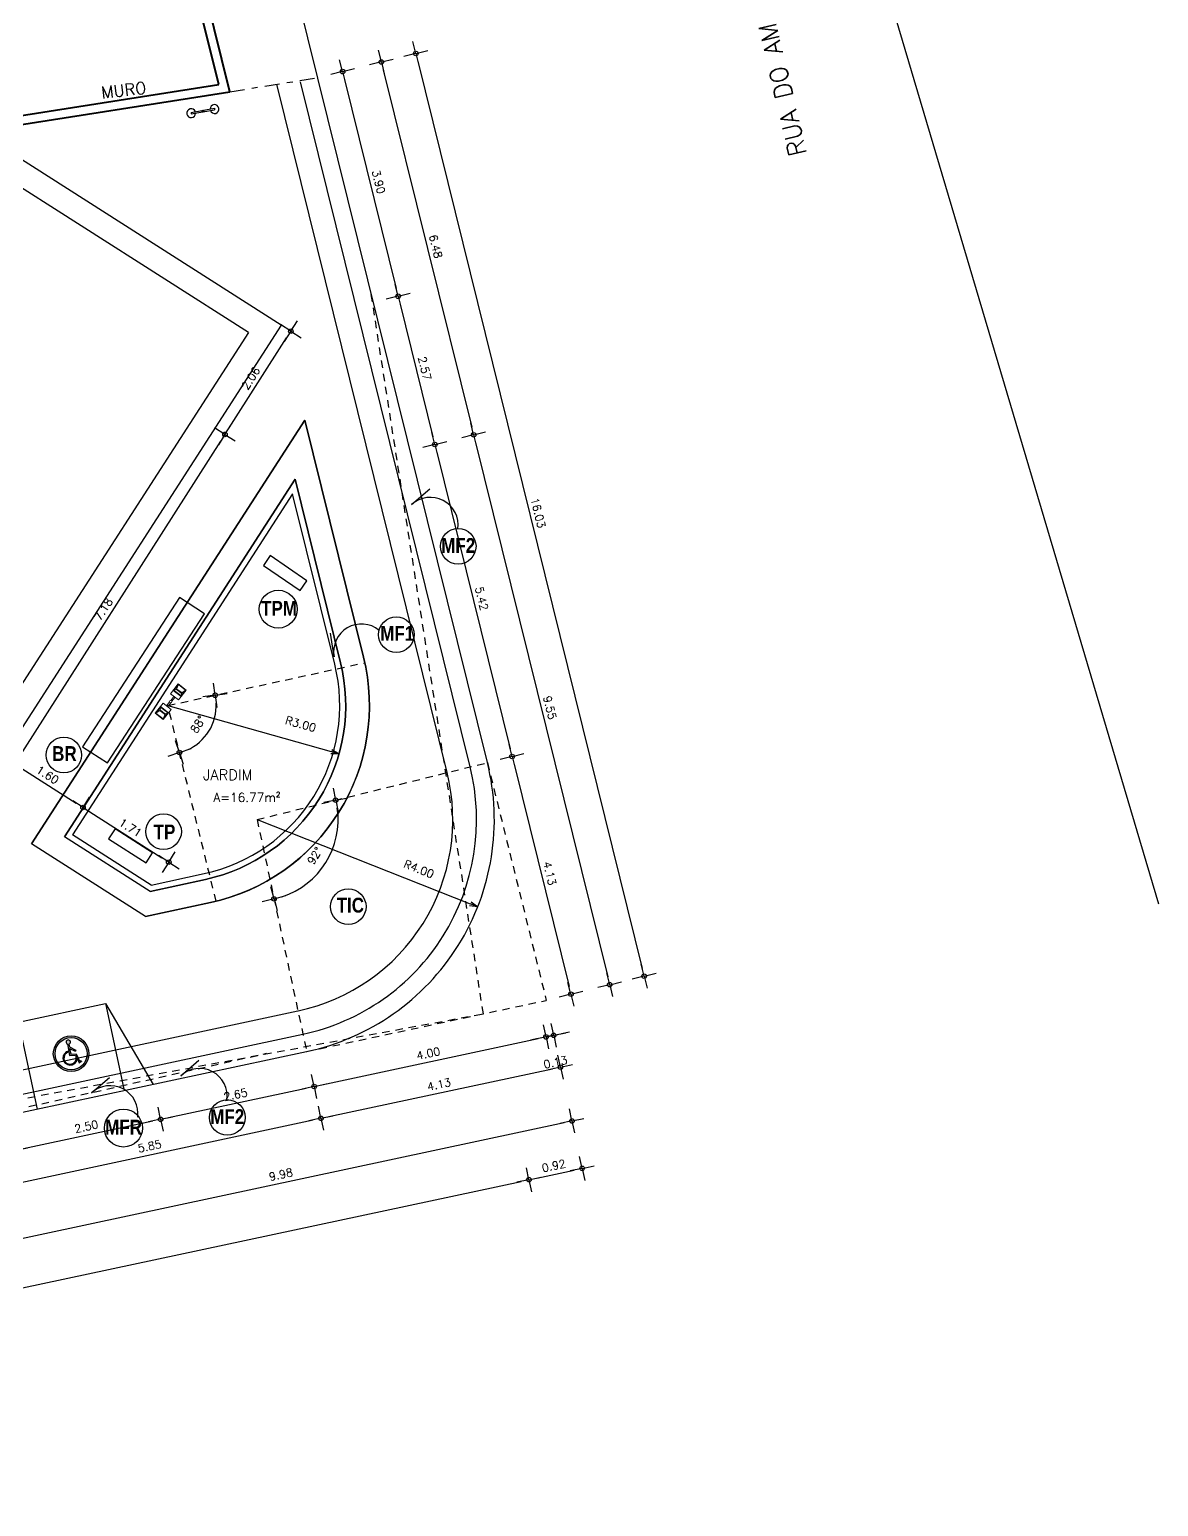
# Model space of a CAD drawing. Extents: x -599692 to 469028, y -9431878 to 9424999.
# Drawn here: x 2108.38 to 2127.42, y -490.25 to -465.35 of the extents above; entities that cross this region are included whole.
import ezdxf

# ---------------------------------------------------------------- set-up
doc = ezdxf.new("R2010")
doc.units = 0
doc.header["$LTSCALE"] = 0.5
doc.header["$MEASUREMENT"] = 0
doc.header["$PDMODE"] = 34
doc.linetypes.add('DASHDOT', pattern=[1, 0.5, -0.25, 0, -0.25])
doc.linetypes.add('HIDDEN', pattern=[0.375, 0.25, -0.125])
doc.layers.get('0').update_dxf_attribs({"linetype": 'CONTINUOUS'})
doc.layers.get('DEFPOINTS').update_dxf_attribs({"linetype": 'CONTINUOUS'})
for name, color, linetype in [('1', 1, 'CONTINUOUS'), ('COTAS', 2, 'CONTINUOUS'), ('DEMOLIR', 253, 'HIDDEN'), ('HACH', 8, 'CONTINUOUS'), ('LAY', 7, 'CONTINUOUS'), ('P1', 1, 'CONTINUOUS'), ('P15', 7, 'DASHDOT'), ('P2', 2, 'CONTINUOUS'), ('P3', 3, 'CONTINUOUS'), ('P6', 4, 'CONTINUOUS'), ('PVISTA', 1, 'CONTINUOUS'), ('RAIOS', 250, 'HIDDEN'), ('TEXT', 3, 'CONTINUOUS'), ('TEXTO', 3, 'CONTINUOUS')]:
    doc.layers.add(name, color=color, linetype=linetype)
doc.layers.add('ALVENARIA', color=4, linetype='CONTINUOUS', lineweight=40)
doc.layers.add('Det', color=3, linetype='CONTINUOUS', lineweight=9)
doc.styles.add('ARIAL', font='ARIALNB.TTF')
doc.styles.add('ROMANS', font='romans')
doc.dimstyles.new('BOLA50$0', dxfattribs={"dimscale": 0.5, "dimtxt": 0.25, "dimasz": 0.18, "dimexe": 0.18, "dimexo": 0.0625, "dimgap": 0.1, "dimtad": 1, "dimzin": 0, "dimdsep": 46, "dimtxsty": 'ROMANS', "dimblk1": 'BOLA', "dimblk2": 'BOLA', "dimsah": 1, "dimcen": 0.09, "dimse1": 1, "dimse2": 1, "dimclrt": 256, "dimadec": 0, "dimazin": 0, "dimtfac": 1, "dimtofl": 0, "dimtmove": 2, "dimatfit": 3, "dimldrblk": 'BOLA', "dimfxl": 1, "dimtolj": 1, "dimtzin": 0, "dimarcsym": 0})
doc.dimstyles.new('BOLA50$2', dxfattribs={"dimscale": 0.5, "dimtxt": 0.2, "dimasz": 0.18, "dimexe": 0.18, "dimexo": 0.0625, "dimgap": 0.2, "dimtad": 1, "dimzin": 4, "dimdsep": 46, "dimtxsty": 'ROMANS', "dimblk1": 'BOLA', "dimblk2": 'BOLA', "dimsah": 1, "dimcen": 0.09, "dimse1": 1, "dimse2": 1, "dimclrd": 256, "dimclrt": 3, "dimadec": 0, "dimazin": 0, "dimtfac": 1, "dimtofl": 0, "dimtmove": 2, "dimatfit": 3, "dimldrblk": 'BOLA', "dimfxl": 1, "dimtolj": 1, "dimtzin": 0, "dimarcsym": 0})
doc.dimstyles.new('BOLA50$4', dxfattribs={"dimscale": 0.5, "dimtxt": 0.17, "dimasz": 0.18, "dimexe": 0.18, "dimexo": 0.0625, "dimgap": 0.2, "dimtad": 1, "dimzin": 4, "dimdsep": 46, "dimtxsty": 'ROMANS', "dimblk1": 'OPEN30', "dimblk2": 'OPEN30', "dimsah": 1, "dimcen": 0.09, "dimse1": 1, "dimse2": 1, "dimclrd": 256, "dimclrt": 3, "dimadec": 0, "dimazin": 0, "dimtfac": 1, "dimtdec": 4, "dimtofl": 0, "dimtmove": 2, "dimatfit": 3, "dimldrblk": 'OPEN30', "dimfxl": 1, "dimtolj": 1, "dimtzin": 0, "dimarcsym": 0})

# ---------------------------------------------------------------- blocks, each defined once
blk = doc.blocks.new('BOLA')
for q in [(-1.53, 0), (0, 1.53), (0, -1.53), (1.53, 0)]:
    blk.add_line((0, 0), q)
blk.add_circle((0, 0), 0.284)
blk = doc.blocks.new('*D211')
at = {"layer": 'COTAS', "color": 253, "lineweight": -2, "transparency": 16777216}
blk.add_arc((2096.317, -471.367), 2.359, 240.4732, 324.2077, dxfattribs=at)
at = {"layer": 'DEFPOINTS', "color": 0, "transparency": 16777216}
for p in [(2096.317, -471.367, 23.401), (2096.317, -471.367, 23.401), (2096.206, -473.724), (2093.397, -475.896, 23.401), (2110.334, -480.301, 23.401)]:
    blk.add_point(p, dxfattribs=at)
at = {"layer": 'COTAS', "color": 253, "lineweight": -2, "transparency": 16777216, "xscale": 0.135, "yscale": 0.135, "zscale": 0.135}
for p, rotation in [((2098.307, -472.635), 55.84712973515869), ((2095.039, -473.35), 148.8337923055301)]:
    blk.add_blockref('BOLA', p, dxfattribs=dict(at, rotation=rotation))
at = {"layer": 'COTAS', "color": 3, "transparency": 16777216, "insert": (2096.775, -473.459), "char_height": 0.135, "attachment_point": 5, "rotation": 12.3405, "style": 'ROMANS'}
blk.add_mtext('\\A1;90°', dxfattribs=at)
blk = doc.blocks.new('A$C44756B37')
at = {"layer": 'PVISTA'}
for p, q in [((0.126, 0.484), (0.143, 0.324)), ((0.155, 0.483), (0.162, 0.42)), ((0.162, 0.42), (0.302, 0.338)), ((0.166, 0.385), (0.181, 0.248)), ((0.166, 0.385), (0.287, 0.314)), ((0.302, 0.338), (0.287, 0.314)), ((0.146, 0.304), (0.155, 0.219)), ((0.155, 0.219), (0.287, 0.219)), ((0.181, 0.248), (0.306, 0.248)), ((0.287, 0.219), (0.304, 0.177)), ((0.306, 0.248), (0.375, 0.079)), ((0.322, 0.133), (0.359, 0.042)), ((0.359, 0.042), (0.42, 0.067)), ((0.375, 0.079), (0.409, 0.093)), ((0.409, 0.093), (0.42, 0.067))]:
    blk.add_line(p, q, dxfattribs=at)
blk.add_lwpolyline([(0.146, 0.304, 2.388986), (0.304, 0.177, -0.830114)], format="xyb", dxfattribs=at)
for centre, radius, start, end in [((0.143, 0.53), 0.0491, 284.7935, 250.3107), ((0.162, 0.163), 0.163, 96.6867, 349.3931)]:
    blk.add_arc(centre, radius, start, end, dxfattribs=at)
blk = doc.blocks.new('A$C6E743D22')
at = {"layer": '1', "ltscale": 3}
h = blk.add_hatch(color=256, dxfattribs=at)
h.paths.add_polyline_path([(0, 0.408, 1), (0.816, 0.408, 1)])
h.paths.add_polyline_path([(0.776, 0.408, -1), (0.04, 0.408, -1)], flags=16)
h.paths.add_polyline_path([(0.624, 0.24), (0.635, 0.213), (0.574, 0.188), (0.537, 0.279, -0.360974), (0.377, 0.147, -0.943286), (0.359, 0.471), (0.341, 0.631, -6.596073), (0.37, 0.63), (0.377, 0.567), (0.517, 0.485), (0.502, 0.46), (0.381, 0.531), (0.396, 0.395), (0.522, 0.395), (0.59, 0.226)], flags=0)
h.paths.add_polyline_path([(0.519, 0.324, -2.386956), (0.361, 0.451), (0.37, 0.366), (0.502, 0.366)], flags=0)
h = blk.add_hatch(color=256, dxfattribs=at)
h.paths.add_polyline_path([(0.37, 0.63), (0.377, 0.567), (0.517, 0.485), (0.502, 0.46), (0.381, 0.531), (0.396, 0.395), (0.522, 0.395), (0.59, 0.226), (0.624, 0.24), (0.635, 0.213), (0.574, 0.188), (0.537, 0.279, -0.360974), (0.377, 0.147, -0.943286), (0.359, 0.471), (0.341, 0.631, -6.596073)])
h.paths.add_polyline_path([(0.519, 0.324), (0.502, 0.366), (0.37, 0.366), (0.361, 0.451, 2.386956)])
at = {"layer": 'TEXT'}
for radius in [0.408, 0.368]:
    blk.add_circle((0.408, 0.408), radius, dxfattribs=at)
at = {"layer": 'HACH', "ltscale": 3}
blk.add_blockref('A$C44756B37', (0.215, 0.147), dxfattribs=at)
blk = doc.blocks.new('A$C206D7CE9')
at = {"layer": 'HACH', "ltscale": 3, "xscale": 5.510876380422942, "yscale": 5.510876380422942, "zscale": 5.510876380422942}
blk.add_blockref('A$C6E743D22', (0, 0), dxfattribs=at)
blk = doc.blocks.new('A$C53B24436')
at = {"layer": 'PVISTA', "xscale": 0.2675669915776192, "yscale": 0.2675669915776192, "zscale": 0.2675669915776192, "rotation": 16.99718398011538}
blk.add_blockref('A$C206D7CE9', (-0.065, 0.028), dxfattribs=at)
blk = doc.blocks.new('FG')
at = {"layer": 'Det', "color": 7}
for p, q in [((-0.9, 0.573), (-1.743, 0.462)), ((-1.743, 0.462), (-1.654, -0.215)), ((-1.743, 0.462), (-1.654, -0.215)), ((-1.209, 0.502), (-1.709, 0.437)), ((-1.371, 0.381), (-1.709, 0.437)), ((-1.709, 0.437), (-1.628, -0.181)), ((-1.344, 0.006), (-1.39, 0.357)), ((-1.371, 0.381), (-1.209, 0.502)), ((-1.347, 0.363), (-1.3, 0.012)), ((-1.209, 0.502), (-1.128, -0.115)), ((-1.184, 0.536), (-1.094, -0.141)), ((-0.9, 0.573), (-0.811, -0.104)), ((-0.521, 0.329), (-0.862, 0.284)), ((-0.508, 0.23), (-0.849, 0.185)), ((-0.389, 0.346), (-0.048, 0.389)), ((-0.377, 0.247), (-0.036, 0.289)), ((-0.084, 0.678), (0.759, 0.783)), ((-0.084, 0.678), (0, 0)), ((0, 0), (0.844, 0.105)), ((0.2, 0.713), (0.284, 0.035)), ((0.233, 0.687), (0.733, 0.749)), ((0.42, 0.611), (0.233, 0.687)), ((0.233, 0.687), (0.31, 0.069)), ((0.473, 0.188), (0.31, 0.069)), ((0.31, 0.069), (0.81, 0.131)), ((0.401, 0.586), (0.445, 0.235)), ((0.42, 0.611), (0.733, 0.749)), ((0.488, 0.241), (0.445, 0.592)), ((0.473, 0.188), (0.81, 0.131)), ((0.733, 0.749), (0.81, 0.131)), ((0.759, 0.783), (0.844, 0.105)), ((0.759, 0.783), (0.844, 0.105)), ((-0.811, -0.104), (-1.654, -0.215)), ((-1.316, -0.04), (-1.628, -0.181)), ((-1.128, -0.115), (-1.628, -0.181)), ((-1.316, -0.04), (-1.128, -0.115))]:
    blk.add_line(p, q, dxfattribs=at)
for points in [[(-1.291, -0.037), (-1.34, -0.044), (-1.347, 0.006), (-1.297, 0.012)], [(0.448, 0.185), (0.497, 0.191), (0.491, 0.241), (0.442, 0.235)]]:
    blk.add_lwpolyline(points, close=True, dxfattribs=at)
blk.add_circle((-0.449, 0.288), 0.0829, dxfattribs=at)
for centre, start, end in [((-1.368, 0.36), 7.50667, 187.50667), ((0.423, 0.589), 7.0793, 187.0793)]:
    blk.add_arc(centre, 0.022, start, end, dxfattribs=at)
blk = doc.blocks.new('POSTE_pl')
at = {"layer": 'LAY'}
for p, q in [((768.303, -562.559), (769.103, -562.559)), ((768.303, -562.559), (768.303, -562.609)), ((768.303, -562.609), (769.103, -562.609)), ((768.703, -562.559), (768.703, -562.609)), ((769.103, -562.559), (769.103, -562.609))]:
    blk.add_line(p, q, dxfattribs=at)
blk.add_circle((768.703, -562.584), 0.03, dxfattribs=at)
for centre, start, end in [((768.303, -562.584), 9.5941, 350.4059), ((769.103, -562.584), 189.5941, 170.4059)]:
    blk.add_arc(centre, 0.15, start, end, dxfattribs=at)
blk = doc.blocks.new('*D432')
at = {"layer": 'COTAS', "color": 253, "linetype": 'ByBlock', "lineweight": -2, "transparency": 16777216}
blk.add_line((2108.281, -484.217), (2110.462, -483.751), dxfattribs=at)
at = {"layer": 'DEFPOINTS', "color": 0, "transparency": 16777216}
for p in [(2110.468, -483.134, 23.401), (2108.023, -483.656, 23.401), (2110.594, -483.723)]:
    blk.add_point(p, dxfattribs=at)
at = {"layer": 'COTAS', "color": 253, "lineweight": -2, "transparency": 16777216, "xscale": 0.135, "yscale": 0.135, "zscale": 0.135}
for p, rotation in [((2110.594, -483.723), 12.06048373791944), ((2108.149, -484.245), 192.0604837379194)]:
    blk.add_blockref('BOLA', p, dxfattribs=dict(at, rotation=rotation))
at = {"layer": 'COTAS', "transparency": 16777216, "insert": (2109.342, -483.845), "char_height": 0.135, "attachment_point": 5, "rotation": 12.0605, "style": 'ROMANS'}
blk.add_mtext('\\A1;2.50', dxfattribs=at)
blk = doc.blocks.new('*D433')
at = {"layer": 'COTAS', "color": 253, "linetype": 'ByBlock', "lineweight": -2, "transparency": 16777216}
blk.add_line((2110.726, -483.695), (2113.05, -483.198), dxfattribs=at)
at = {"layer": 'DEFPOINTS', "color": 0, "transparency": 16777216}
for p in [(2113.056, -482.58, 23.401), (2110.468, -483.134, 23.401), (2113.182, -483.17)]:
    blk.add_point(p, dxfattribs=at)
at = {"layer": 'COTAS', "color": 253, "lineweight": -2, "transparency": 16777216, "xscale": 0.135, "yscale": 0.135, "zscale": 0.135}
for p, rotation in [((2113.182, -483.17), 12.06048373791944), ((2110.594, -483.723), 192.0604837379194)]:
    blk.add_blockref('BOLA', p, dxfattribs=dict(at, rotation=rotation))
at = {"layer": 'COTAS', "transparency": 16777216, "insert": (2111.858, -483.307), "char_height": 0.135, "attachment_point": 5, "rotation": 12.0605, "style": 'ROMANS'}
blk.add_mtext('\\A1;2.65', dxfattribs=at)
blk = doc.blocks.new('*D434')
at = {"layer": 'COTAS', "color": 253, "linetype": 'ByBlock', "lineweight": -2, "transparency": 16777216}
blk.add_line((2113.314, -483.142), (2116.96, -482.363), dxfattribs=at)
at = {"layer": 'DEFPOINTS', "color": 0, "transparency": 16777216}
for p in [(2116.104, -477.708, 23.401), (2117.092, -482.334), (2113.056, -482.58, 23.401)]:
    blk.add_point(p, dxfattribs=at)
at = {"layer": 'COTAS', "color": 253, "lineweight": -2, "transparency": 16777216, "xscale": 0.135, "yscale": 0.135, "zscale": 0.135}
for p, rotation in [((2117.092, -482.334), 12.06048373791944), ((2113.182, -483.17), 192.0604837379194)]:
    blk.add_blockref('BOLA', p, dxfattribs=dict(at, rotation=rotation))
at = {"layer": 'COTAS', "transparency": 16777216, "insert": (2115.107, -482.613), "char_height": 0.135, "attachment_point": 5, "rotation": 12.0605, "style": 'ROMANS'}
blk.add_mtext('\\A1;4.00', dxfattribs=at)
blk = doc.blocks.new('*D435')
at = {"layer": 'COTAS', "color": 253, "linetype": 'ByBlock', "lineweight": -2, "transparency": 16777216}
for p, q in [((2116.96, -482.363), (2116.828, -482.391)), ((2117.354, -482.279), (2117.486, -482.25))]:
    blk.add_line(p, q, dxfattribs=at)
at = {"layer": 'DEFPOINTS', "color": 0, "transparency": 16777216}
for p in [(2116.104, -477.708, 23.401), (2117.096, -481.717, 23.401), (2117.222, -482.307)]:
    blk.add_point(p, dxfattribs=at)
at = {"layer": 'COTAS', "color": 253, "lineweight": -2, "transparency": 16777216, "xscale": 0.135, "yscale": 0.135, "zscale": 0.135}
for p, rotation in [((2117.092, -482.334), 12.06048373791943), ((2117.222, -482.307), 192.0604837379194)]:
    blk.add_blockref('BOLA', p, dxfattribs=dict(at, rotation=rotation))
at = {"layer": 'COTAS', "transparency": 16777216, "insert": (2117.251, -482.761), "char_height": 0.135, "attachment_point": 5, "rotation": 12.0605, "style": 'ROMANS'}
blk.add_mtext('\\A1;0.13', dxfattribs=at)
blk = doc.blocks.new('*D436')
at = {"layer": 'COTAS', "color": 253, "linetype": 'ByBlock', "lineweight": -2, "transparency": 16777216}
blk.add_line((2107.711, -484.899), (2113.165, -483.734), dxfattribs=at)
at = {"layer": 'DEFPOINTS', "color": 0, "transparency": 16777216}
for p in [(2113.056, -482.58, 23.401), (2107.338, -483.802, 23.401), (2113.297, -483.706)]:
    blk.add_point(p, dxfattribs=at)
at = {"layer": 'COTAS', "color": 253, "lineweight": -2, "transparency": 16777216, "xscale": 0.135, "yscale": 0.135, "zscale": 0.135}
for p, rotation in [((2113.297, -483.706), 12.06048373791172), ((2107.579, -484.927), 192.0604837379117)]:
    blk.add_blockref('BOLA', p, dxfattribs=dict(at, rotation=rotation))
at = {"layer": 'COTAS', "transparency": 16777216, "insert": (2110.408, -484.177), "char_height": 0.135, "attachment_point": 5, "rotation": 12.0605, "style": 'ROMANS'}
blk.add_mtext('\\A1;5.85', dxfattribs=at)
blk = doc.blocks.new('*D437')
at = {"layer": 'COTAS', "color": 253, "linetype": 'ByBlock', "lineweight": -2, "transparency": 16777216}
blk.add_line((2113.429, -483.677), (2117.204, -482.871), dxfattribs=at)
at = {"layer": 'DEFPOINTS', "color": 0, "transparency": 16777216}
for p in [(2117.096, -481.717, 23.401), (2113.056, -482.58, 23.401), (2117.336, -482.843)]:
    blk.add_point(p, dxfattribs=at)
at = {"layer": 'COTAS', "color": 253, "lineweight": -2, "transparency": 16777216, "xscale": 0.135, "yscale": 0.135, "zscale": 0.135}
for p, rotation in [((2117.336, -482.843), 12.0604837379117), ((2113.297, -483.706), 192.0604837379117)]:
    blk.add_blockref('BOLA', p, dxfattribs=dict(at, rotation=rotation))
at = {"layer": 'COTAS', "transparency": 16777216, "insert": (2115.287, -483.135), "char_height": 0.135, "attachment_point": 5, "rotation": 12.0605, "style": 'ROMANS'}
blk.add_mtext('\\A1;4.13', dxfattribs=at)
blk = doc.blocks.new('*D438')
at = {"layer": 'COTAS', "color": 253, "linetype": 'ByBlock', "lineweight": -2, "transparency": 16777216}
blk.add_line((2107.905, -485.807), (2117.398, -483.779), dxfattribs=at)
at = {"layer": 'DEFPOINTS', "color": 0, "transparency": 16777216}
for p in [(2117.096, -481.717, 23.401), (2107.338, -483.802, 23.401), (2117.53, -483.751)]:
    blk.add_point(p, dxfattribs=at)
at = {"layer": 'COTAS', "color": 253, "lineweight": -2, "transparency": 16777216, "xscale": 0.135, "yscale": 0.135, "zscale": 0.135}
for p, rotation in [((2117.53, -483.751), 12.06048373791014), ((2107.773, -485.835), 192.0604837379101)]:
    blk.add_blockref('BOLA', p, dxfattribs=dict(at, rotation=rotation))
at = {"layer": 'COTAS', "transparency": 16777216, "insert": (2112.622, -484.654), "char_height": 0.135, "attachment_point": 5, "rotation": 12.0605, "style": 'ROMANS'}
blk.add_mtext('\\A1;9.98', dxfattribs=at)
blk = doc.blocks.new('*D439')
at = {"layer": 'COTAS', "color": 253, "linetype": 'ByBlock', "lineweight": -2, "transparency": 16777216}
blk.add_line((2085.504, -491.43), (2116.672, -484.771), dxfattribs=at)
at = {"layer": 'DEFPOINTS', "color": 0, "transparency": 16777216}
for p in [(2115.579, -479.008, 22.939), (2116.804, -484.742), (2084.146, -485.724, 22.939)]:
    blk.add_point(p, dxfattribs=at)
at = {"layer": 'COTAS', "color": 253, "lineweight": -2, "transparency": 16777216, "xscale": 0.135, "yscale": 0.135, "zscale": 0.135}
for p, rotation in [((2116.804, -484.742), 12.06048373791124), ((2085.372, -491.458), 192.0604837379113)]:
    blk.add_blockref('BOLA', p, dxfattribs=dict(at, rotation=rotation))
at = {"layer": 'COTAS', "transparency": 16777216, "insert": (2101.058, -487.961), "char_height": 0.135, "attachment_point": 5, "rotation": 12.0605, "style": 'ROMANS'}
blk.add_mtext('\\A1;32.14', dxfattribs=at)
blk = doc.blocks.new('*D440')
at = {"layer": 'COTAS', "color": 253, "linetype": 'ByBlock', "lineweight": -2, "transparency": 16777216}
blk.add_line((2116.936, -484.714), (2117.569, -484.579), dxfattribs=at)
at = {"layer": 'DEFPOINTS', "color": 0, "transparency": 16777216}
for p in [(2115.579, -479.008, 22.939), (2117.096, -481.717, 23.401), (2117.701, -484.551)]:
    blk.add_point(p, dxfattribs=at)
at = {"layer": 'COTAS', "color": 253, "lineweight": -2, "transparency": 16777216, "xscale": 0.135, "yscale": 0.135, "zscale": 0.135}
for p, rotation in [((2117.701, -484.551), 12.06048373791124), ((2116.804, -484.742), 192.0604837379113)]:
    blk.add_blockref('BOLA', p, dxfattribs=dict(at, rotation=rotation))
at = {"layer": 'COTAS', "transparency": 16777216, "insert": (2117.223, -484.507), "char_height": 0.135, "attachment_point": 5, "rotation": 12.0605, "style": 'ROMANS'}
blk.add_mtext('\\A1;0.92', dxfattribs=at)
blk = doc.blocks.new('_OPEN30')
at = {"color": 0, "linetype": 'ByBlock'}
for p, q in [((-1, 0.27), (0, 0)), ((0, 0), (-1, -0.27)), ((0, 0), (-1, 0))]:
    blk.add_line(p, q, dxfattribs=at)
blk = doc.blocks.new('*D441')
at = {"layer": 'COTAS', "color": 253, "linetype": 'ByBlock', "lineweight": -2, "transparency": 16777216}
blk.add_line((2110.715, -476.745), (2113.472, -477.522), dxfattribs=at)
at = {"layer": 'DEFPOINTS', "color": 0, "transparency": 16777216}
for p in [(2110.715, -476.745, 23.401), (2113.602, -477.559, 23.401)]:
    blk.add_point(p, dxfattribs=at)
at = {"layer": 'COTAS', "color": 253, "lineweight": -2, "transparency": 16777216, "xscale": 0.135, "yscale": 0.135, "zscale": 0.135, "rotation": 344.2632065991577}
blk.add_blockref('_OPEN30', (2113.602, -477.559), dxfattribs=at)
at = {"layer": 'COTAS', "color": 3, "transparency": 16777216, "insert": (2112.956, -477.057), "char_height": 0.135, "attachment_point": 5, "rotation": 344.2632, "style": 'ROMANS'}
blk.add_mtext('\\A1;R3.00', dxfattribs=at)
blk = doc.blocks.new('*D442')
at = {"layer": 'COTAS', "color": 253, "linetype": 'ByBlock', "lineweight": -2, "transparency": 16777216}
blk.add_arc((2110.715, -476.745), 0.817, 293.3726, 2.765, dxfattribs=at)
at = {"layer": 'DEFPOINTS', "color": 0, "transparency": 16777216}
for p in [(2114.037, -476.024, -2.095), (2110.715, -476.745, 0.207), (2110.715, -476.745, 23.401), (2111.275, -477.339), (2111.531, -480.045, 23.401)]:
    blk.add_point(p, dxfattribs=at)
at = {"layer": 'COTAS', "color": 253, "lineweight": -2, "transparency": 16777216, "xscale": 0.135, "yscale": 0.135, "zscale": 0.135}
for p, rotation in [((2111.513, -476.572), 97.50261717280245), ((2110.911, -477.538), 198.6349397582225)]:
    blk.add_blockref('BOLA', p, dxfattribs=dict(at, rotation=rotation))
at = {"layer": 'COTAS', "color": 3, "transparency": 16777216, "insert": (2111.224, -477.062), "char_height": 0.135, "attachment_point": 5, "rotation": 58.0688, "style": 'ROMANS'}
blk.add_mtext('\\A1;88°', dxfattribs=at)
blk = doc.blocks.new('*D443')
at = {"layer": 'COTAS', "color": 253, "linetype": 'ByBlock', "lineweight": -2, "transparency": 16777216}
blk.add_line((2112.221, -478.669), (2115.816, -480.088), dxfattribs=at)
at = {"layer": 'DEFPOINTS', "color": 0, "transparency": 16777216}
for p in [(2112.221, -478.669, 23.401), (2115.941, -480.138, 23.401)]:
    blk.add_point(p, dxfattribs=at)
at = {"layer": 'COTAS', "color": 253, "lineweight": -2, "transparency": 16777216, "xscale": 0.135, "yscale": 0.135, "zscale": 0.135, "rotation": 338.451202778657}
blk.add_blockref('_OPEN30', (2115.941, -480.138), dxfattribs=at)
at = {"layer": 'COTAS', "color": 3, "transparency": 16777216, "insert": (2114.949, -479.502), "char_height": 0.135, "attachment_point": 5, "rotation": 338.4512, "style": 'ROMANS'}
blk.add_mtext('\\A1;R4.00', dxfattribs=at)
blk = doc.blocks.new('*D444')
at = {"layer": 'COTAS', "color": 253, "linetype": 'ByBlock', "lineweight": -2, "transparency": 16777216}
blk.add_arc((2112.221, -478.669), 1.366, 287.7267, 8.2311, dxfattribs=at)
at = {"layer": 'DEFPOINTS', "color": 0, "transparency": 16777216}
for p in [(2116.104, -477.708, 23.401), (2112.221, -478.669, 23.401), (2112.221, -478.669, 23.401), (2113.146, -479.673), (2113.056, -482.58, 23.401)]:
    blk.add_point(p, dxfattribs=at)
at = {"layer": 'COTAS', "color": 253, "lineweight": -2, "transparency": 16777216, "xscale": 0.135, "yscale": 0.135, "zscale": 0.135}
for p, rotation in [((2113.546, -478.341), 101.0641985212229), ((2112.506, -480.004), 194.8935944069285)]:
    blk.add_blockref('BOLA', p, dxfattribs=dict(at, rotation=rotation))
at = {"layer": 'COTAS', "color": 3, "transparency": 16777216, "insert": (2113.194, -479.278), "char_height": 0.135, "attachment_point": 5, "rotation": 57.9789, "style": 'ROMANS'}
blk.add_mtext('\\A1;92°', dxfattribs=at)
blk = doc.blocks.new('*D446')
at = {"layer": 'COTAS', "color": 253, "linetype": 'ByBlock', "lineweight": -2, "transparency": 16777216}
blk.add_line((2108.049, -477.676), (2109.172, -478.392), dxfattribs=at)
at = {"layer": 'DEFPOINTS', "color": 0, "transparency": 16777216}
for p in [(2107.406, -478.435, 22.774), (2109.286, -478.465), (2108.972, -478.959, 22.774)]:
    blk.add_point(p, dxfattribs=at)
at = {"layer": 'COTAS', "color": 253, "lineweight": -2, "transparency": 16777216, "xscale": 0.135, "yscale": 0.135, "zscale": 0.135}
for p, rotation in [((2107.935, -477.604), 147.4865219688), ((2109.286, -478.465), 327.4865219687999)]:
    blk.add_blockref('BOLA', p, dxfattribs=dict(at, rotation=rotation))
at = {"layer": 'COTAS', "transparency": 16777216, "insert": (2108.687, -477.914), "char_height": 0.135, "attachment_point": 5, "rotation": 327.4865, "style": 'ROMANS'}
blk.add_mtext('\\A1;1.60', dxfattribs=at)
blk = doc.blocks.new('*D447')
at = {"layer": 'COTAS', "color": 253, "linetype": 'ByBlock', "lineweight": -2, "transparency": 16777216}
blk.add_line((2109.4, -478.537), (2110.617, -479.313), dxfattribs=at)
at = {"layer": 'DEFPOINTS', "color": 0, "transparency": 16777216}
for p in [(2108.972, -478.959, 22.774), (2110.731, -479.386), (2110.416, -479.879, 0.855)]:
    blk.add_point(p, dxfattribs=at)
at = {"layer": 'COTAS', "color": 253, "lineweight": -2, "transparency": 16777216, "xscale": 0.135, "yscale": 0.135, "zscale": 0.135}
for p, rotation in [((2109.286, -478.465), 147.4865219688), ((2110.731, -479.386), 327.4865219687999)]:
    blk.add_blockref('BOLA', p, dxfattribs=dict(at, rotation=rotation))
at = {"layer": 'COTAS', "transparency": 16777216, "insert": (2110.085, -478.805), "char_height": 0.135, "attachment_point": 5, "rotation": 327.4865, "style": 'ROMANS'}
blk.add_mtext('\\A1;1.71', dxfattribs=at)
blk = doc.blocks.new('*D451')
at = {"layer": 'COTAS', "color": 253, "linetype": 'ByBlock', "lineweight": -2, "transparency": 16777216}
blk.add_line((2107.894, -478.112), (2111.607, -472.287), dxfattribs=at)
at = {"layer": 'DEFPOINTS', "color": 0, "transparency": 16777216}
for p in [(2111.679, -472.173), (2112.86, -472.926, 23.401), (2107.285, -477.884, 22.774)]:
    blk.add_point(p, dxfattribs=at)
at = {"layer": 'COTAS', "color": 253, "lineweight": -2, "transparency": 16777216, "xscale": 0.135, "yscale": 0.135, "zscale": 0.135}
for p, rotation in [((2111.679, -472.173), 57.48652196879365), ((2107.822, -478.226), 237.4865219687937)]:
    blk.add_blockref('BOLA', p, dxfattribs=dict(at, rotation=rotation))
at = {"layer": 'COTAS', "transparency": 16777216, "insert": (2109.63, -475.123), "char_height": 0.135, "attachment_point": 5, "rotation": 57.4865, "style": 'ROMANS'}
blk.add_mtext('\\A1;7.18', dxfattribs=at)
blk = doc.blocks.new('*D452')
at = {"layer": 'COTAS', "color": 253, "linetype": 'ByBlock', "lineweight": -2, "transparency": 16777216}
blk.add_line((2111.752, -472.06), (2112.716, -470.546), dxfattribs=at)
at = {"layer": 'DEFPOINTS', "color": 0, "transparency": 16777216}
for p in [(2112.629, -470.331, 22.774), (2112.789, -470.433), (2112.86, -472.926, 23.401)]:
    blk.add_point(p, dxfattribs=at)
at = {"layer": 'COTAS', "color": 253, "lineweight": -2, "transparency": 16777216, "xscale": 0.135, "yscale": 0.135, "zscale": 0.135}
for p, rotation in [((2112.789, -470.433), 57.48652196879365), ((2111.679, -472.173), 237.4865219687937)]:
    blk.add_blockref('BOLA', p, dxfattribs=dict(at, rotation=rotation))
at = {"layer": 'COTAS', "transparency": 16777216, "insert": (2112.114, -471.226), "char_height": 0.135, "attachment_point": 5, "rotation": 57.4865, "style": 'ROMANS'}
blk.add_mtext('\\A1;2.06', dxfattribs=at)
blk = doc.blocks.new('*D455')
at = {"layer": 'COTAS', "color": 253, "linetype": 'ByBlock', "lineweight": -2, "transparency": 16777216}
blk.add_line((2113.695, -466.185), (2114.567, -469.712), dxfattribs=at)
at = {"layer": 'DEFPOINTS', "color": 0, "transparency": 16777216}
for p in [(2113.246, -466.157, 23.401), (2114.183, -469.946, 23.401), (2114.6, -469.843)]:
    blk.add_point(p, dxfattribs=at)
at = {"layer": 'COTAS', "color": 253, "lineweight": -2, "transparency": 16777216, "xscale": 0.135, "yscale": 0.135, "zscale": 0.135}
for p, rotation in [((2113.662, -466.054), 103.8973091902539), ((2114.6, -469.843), 283.8973091902539)]:
    blk.add_blockref('BOLA', p, dxfattribs=dict(at, rotation=rotation))
at = {"layer": 'COTAS', "transparency": 16777216, "insert": (2114.269, -467.915), "char_height": 0.135, "attachment_point": 5, "rotation": 283.8973, "style": 'ROMANS'}
blk.add_mtext('\\A1;3.90', dxfattribs=at)
blk = doc.blocks.new('*D456')
at = {"layer": 'COTAS', "color": 253, "linetype": 'ByBlock', "lineweight": -2, "transparency": 16777216}
blk.add_line((2114.632, -469.974), (2115.186, -472.212), dxfattribs=at)
at = {"layer": 'DEFPOINTS', "color": 0, "transparency": 16777216}
for p in [(2114.183, -469.946, 23.401), (2114.802, -472.446, 23.401), (2115.218, -472.343)]:
    blk.add_point(p, dxfattribs=at)
at = {"layer": 'COTAS', "color": 253, "lineweight": -2, "transparency": 16777216, "xscale": 0.135, "yscale": 0.135, "zscale": 0.135}
for p, rotation in [((2114.6, -469.843), 103.8973091902539), ((2115.218, -472.343), 283.8973091902539)]:
    blk.add_blockref('BOLA', p, dxfattribs=dict(at, rotation=rotation))
at = {"layer": 'COTAS', "transparency": 16777216, "insert": (2115.047, -471.059), "char_height": 0.135, "attachment_point": 5, "rotation": 283.8973, "style": 'ROMANS'}
blk.add_mtext('\\A1;2.57', dxfattribs=at)
blk = doc.blocks.new('*D457')
at = {"layer": 'COTAS', "color": 253, "linetype": 'ByBlock', "lineweight": -2, "transparency": 16777216}
blk.add_line((2115.251, -472.474), (2116.488, -477.474), dxfattribs=at)
at = {"layer": 'DEFPOINTS', "color": 0, "transparency": 16777216}
for p in [(2114.802, -472.446, 23.401), (2116.104, -477.708, 23.401), (2116.52, -477.605)]:
    blk.add_point(p, dxfattribs=at)
at = {"layer": 'COTAS', "color": 253, "lineweight": -2, "transparency": 16777216, "xscale": 0.135, "yscale": 0.135, "zscale": 0.135}
for p, rotation in [((2115.218, -472.343), 103.8973091902539), ((2116.52, -477.605), 283.8973091902539)]:
    blk.add_blockref('BOLA', p, dxfattribs=dict(at, rotation=rotation))
at = {"layer": 'COTAS', "transparency": 16777216, "insert": (2116.008, -474.94), "char_height": 0.135, "attachment_point": 5, "rotation": 283.8973, "style": 'ROMANS'}
blk.add_mtext('\\A1;5.42', dxfattribs=at)
blk = doc.blocks.new('*D458')
at = {"layer": 'COTAS', "color": 253, "linetype": 'ByBlock', "lineweight": -2, "transparency": 16777216}
blk.add_line((2116.553, -477.736), (2117.48, -481.483), dxfattribs=at)
at = {"layer": 'DEFPOINTS', "color": 0, "transparency": 16777216}
for p in [(2116.104, -477.708, 23.401), (2117.512, -481.614), (2117.096, -481.717, 23.401)]:
    blk.add_point(p, dxfattribs=at)
at = {"layer": 'COTAS', "color": 253, "lineweight": -2, "transparency": 16777216, "xscale": 0.135, "yscale": 0.135, "zscale": 0.135}
for p, rotation in [((2116.52, -477.605), 103.8973091902539), ((2117.512, -481.614), 283.8973091902539)]:
    blk.add_blockref('BOLA', p, dxfattribs=dict(at, rotation=rotation))
at = {"layer": 'COTAS', "transparency": 16777216, "insert": (2117.155, -479.575), "char_height": 0.135, "attachment_point": 5, "rotation": 283.8973, "style": 'ROMANS'}
blk.add_mtext('\\A1;4.13', dxfattribs=at)
blk = doc.blocks.new('*D459')
at = {"layer": 'COTAS', "color": 253, "linetype": 'ByBlock', "lineweight": -2, "transparency": 16777216}
blk.add_line((2114.349, -466.024), (2115.84, -472.05), dxfattribs=at)
at = {"layer": 'DEFPOINTS', "color": 0, "transparency": 16777216}
for p in [(2113.246, -466.157, 23.401), (2115.872, -472.181), (2114.802, -472.446, 23.401)]:
    blk.add_point(p, dxfattribs=at)
at = {"layer": 'COTAS', "color": 253, "lineweight": -2, "transparency": 16777216, "xscale": 0.135, "yscale": 0.135, "zscale": 0.135}
for p, rotation in [((2114.316, -465.892), 103.8973091902448), ((2115.872, -472.181), 283.8973091902448)]:
    blk.add_blockref('BOLA', p, dxfattribs=dict(at, rotation=rotation))
at = {"layer": 'COTAS', "transparency": 16777216, "insert": (2115.233, -469.002), "char_height": 0.135, "attachment_point": 5, "rotation": 283.8973, "style": 'ROMANS'}
blk.add_mtext('\\A1;6.48', dxfattribs=at)
blk = doc.blocks.new('*D460')
at = {"layer": 'COTAS', "color": 253, "linetype": 'ByBlock', "lineweight": -2, "transparency": 16777216}
blk.add_line((2115.905, -472.312), (2118.134, -481.321), dxfattribs=at)
at = {"layer": 'DEFPOINTS', "color": 0, "transparency": 16777216}
for p in [(2114.802, -472.446, 23.401), (2118.166, -481.453), (2117.096, -481.717, 23.401)]:
    blk.add_point(p, dxfattribs=at)
at = {"layer": 'COTAS', "color": 253, "lineweight": -2, "transparency": 16777216, "xscale": 0.135, "yscale": 0.135, "zscale": 0.135}
for p, rotation in [((2115.872, -472.181), 103.8973091902448), ((2118.166, -481.453), 283.8973091902448)]:
    blk.add_blockref('BOLA', p, dxfattribs=dict(at, rotation=rotation))
at = {"layer": 'COTAS', "transparency": 16777216, "insert": (2117.158, -476.782), "char_height": 0.135, "attachment_point": 5, "rotation": 283.8973, "style": 'ROMANS'}
blk.add_mtext('\\A1;9.55', dxfattribs=at)
blk = doc.blocks.new('*D461')
at = {"layer": 'COTAS', "color": 253, "linetype": 'ByBlock', "lineweight": -2, "transparency": 16777216}
blk.add_line((2114.929, -465.88), (2118.714, -481.178), dxfattribs=at)
at = {"layer": 'DEFPOINTS', "color": 0, "transparency": 16777216}
for p in [(2113.246, -466.157, 23.401), (2118.747, -481.309), (2117.096, -481.717, 23.401)]:
    blk.add_point(p, dxfattribs=at)
at = {"layer": 'COTAS', "color": 253, "lineweight": -2, "transparency": 16777216, "xscale": 0.135, "yscale": 0.135, "zscale": 0.135}
for p, rotation in [((2114.897, -465.749), 103.8973091902474), ((2118.747, -481.309), 283.8973091902474)]:
    blk.add_blockref('BOLA', p, dxfattribs=dict(at, rotation=rotation))
at = {"layer": 'COTAS', "transparency": 16777216, "insert": (2116.96, -473.495), "char_height": 0.135, "attachment_point": 5, "rotation": 283.8973, "style": 'ROMANS'}
blk.add_mtext('\\A1;16.03', dxfattribs=at)

msp = doc.modelspace()

# ---------------------------------------------------------------- linework, layer by layer
at = {"elevation": 0.855}
msp.add_lwpolyline([(2110.416, -479.879), (2108.972, -478.959), (2112.86, -472.926), (2113.627, -476.024, -0.42271), (2111.351, -479.677), (2110.416, -479.879)], format="xyb", dxfattribs=at)
at = {"layer": 'ALVENARIA'}
for p, q in [((2111.574, -466.27, 23.401), (2109.143, -456.445, 23.401)), ((2111.759, -466.393, 23.401), (2109.288, -456.409, 23.401)), ((2107.148, -466.97, 23.401), (2111.574, -466.27, 23.401)), ((2107.172, -467.118, 23.401), (2111.759, -466.393, 23.401))]:
    msp.add_line(p, q, dxfattribs=at)
at = {"layer": 'DEMOLIR'}
for p, q in [((2116.036, -481.944, 23.401), (2114.139, -469.77, 23.401)), ((2116.104, -477.708, 23.401), (2117.096, -481.717, 23.401)), ((2107.693, -483.481, 23.401), (2116.036, -481.944, 23.401)), ((2113.056, -482.58, 23.401), (2117.096, -481.717, 23.401)), ((2097.393, -485.97, 24.028), (2112.387, -482.609, 24.028))]:
    msp.add_line(p, q, dxfattribs=at)
at = {"layer": 'P1'}
for p, q in [((2119.895, -454.72, 22.142), (2127.418, -480.088, 22.142)), ((2115.424, -477.876, 23.401), (2112.552, -466.267, 23.401)), ((2112.629, -470.331, 22.774), (2107.506, -467.065, 22.774)), ((2112.075, -470.452, 22.774), (2107.381, -467.46, 22.774)), ((2112.075, -470.452, 22.774), (2107.285, -477.884, 22.774)), ((2112.629, -470.331, 22.774), (2107.406, -478.435, 22.774)), ((2113.026, -471.931, 22.774), (2108.418, -479.08, 22.774)), ((2114.015, -475.928, 23.401), (2113.026, -471.931, 23.401)), ((2114.826, -473.357, -0.627), (2115.133, -473.093, -0.627)), ((2113.52, -475.925, -0.627), (2113.457, -475.526, -0.627)), ((2110.34, -480.305, 23.401), (2108.418, -479.08, 23.401)), ((2110.34, -480.305, 0.966), (2111.435, -480.068, 0.207)), ((2079.972, -488.934, 23.401), (2112.91, -481.896, 23.401)), ((2106.769, -483.208, 23.401), (2112.91, -481.896, 23.401)), ((2110.933, -482.988, -0.627), (2111.239, -482.725, -0.627)), ((2109.427, -483.279), (2109.734, -483.016))]:
    msp.add_line(p, q, dxfattribs=at)
at = {"layer": 'P1', "elevation": 22.774}
msp.add_lwpolyline([(2108.418, -479.08), (2113.026, -471.931), (2114.015, -475.928, -0.42271), (2111.435, -480.068), (2110.34, -480.305)], format="xyb", dxfattribs=at)
at = {"layer": 'P1'}
for centre, radius in [((2115.612, -474.06, -0.627), 0.3), ((2112.577, -475.12, -0.627), 0.32), ((2114.569, -475.551, -0.627), 0.3), ((2108.962, -477.58, -0.627), 0.3), ((2110.644, -478.872), 0.3), ((2113.758, -480.137, -0.627), 0.3), ((2111.718, -483.692, -0.627), 0.3), ((2109.968, -483.871), 0.32)]:
    msp.add_circle(centre, radius, dxfattribs=at)
for centre, radius, start, end in [((2115.142, -473.703, -0.627), 0.469, 352.1709, 132.3284), ((2113.98, -475.839, -0.627), 0.469, 50.4291, 190.5865), ((2110.715, -476.745, 23.401), 3.4, 282.2402, 13.8973), ((2112.221, -478.669, 23.401), 3.3, 282.0605, 13.8973), ((2111.248, -483.335, -0.627), 0.469, 352.1709, 132.3284), ((2109.743, -483.626), 0.469, 352.1709, 132.3284)]:
    msp.add_arc(centre, radius, start, end, dxfattribs=at)
at = {"layer": 'P15'}
msp.add_line((2111.759, -466.393, 23.401), (2113.246, -466.157, 23.401), dxfattribs=at)
at = {"layer": 'P2', "elevation": -0.627}
msp.add_lwpolyline([(2111.332, -475.197), (2110.913, -474.924), (2109.279, -477.44), (2109.698, -477.713)], close=True, dxfattribs=at)
at = {"layer": 'P3'}
for p, q in [((2116.104, -477.708, 23.401), (2110.744, -456.048, 23.401)), ((2115.812, -477.78, 23.401), (2112.954, -466.229, 23.401)), ((2112.86, -472.926, 22.774), (2108.972, -478.959, 22.774)), ((2113.627, -476.024, 23.401), (2112.86, -472.926, 23.401)), ((2112.819, -473.175, 22.774), (2109.11, -478.928, 22.774)), ((2113.53, -476.048, 23.401), (2112.819, -473.175, 23.401)), ((2110.416, -479.879, 23.401), (2108.972, -478.959, 23.401)), ((2110.435, -479.773, 23.401), (2109.11, -478.928, 23.401)), ((2110.416, -479.879, 0.855), (2111.351, -479.677, 0.207)), ((2110.435, -479.773, 0.827), (2111.329, -479.579, 0.207)), ((2108.199, -482.085, 23.222), (2109.665, -481.771, 23.222)), ((2109.665, -481.771, 23.222), (2109.979, -483.238, 23.401)), ((2109.665, -481.771, 23.222), (2110.468, -483.134, 23.401)), ((2108.199, -482.085, 23.222), (2108.512, -483.551, 23.401)), ((2080.055, -489.325, 23.401), (2112.994, -482.287, 23.401)), ((2080.12, -489.618, 23.401), (2113.056, -482.58, 23.401))]:
    msp.add_line(p, q, dxfattribs=at)
for centre, radius, start in [((2110.715, -476.745, 23.401), 2.9, 282.2402), ((2110.715, -476.745, 23.401), 3, 282.2402), ((2112.221, -478.669, 23.401), 4, 282.0605), ((2112.221, -478.669, 23.401), 3.7, 282.0605)]:
    msp.add_arc(centre, radius, start, 13.8973, dxfattribs=at)
at = {"layer": 'P6', "elevation": -0.627}
for points in [[(2112.44, -474.217), (2112.327, -474.382), (2112.945, -474.807), (2113.058, -474.643)], [(2109.825, -478.825), (2109.717, -478.993), (2110.349, -479.398), (2110.456, -479.229)]]:
    msp.add_lwpolyline(points, close=True, dxfattribs=at)
at = {"layer": 'RAIOS'}
for p, q in [((2110.715, -476.745, 0.207), (2114.037, -476.024, -2.095)), ((2111.531, -480.045, 23.401), (2110.715, -476.745, 23.401)), ((2112.221, -478.669, 23.401), (2116.104, -477.708, 23.401)), ((2112.221, -478.669, 23.401), (2113.056, -482.58, 23.401))]:
    msp.add_line(p, q, dxfattribs=at)

# ---------------------------------------------------------------- block references
at = {"layer": 'LAY', "xscale": 0.5, "yscale": 0.5, "zscale": 0.5, "rotation": 10.19081859894946}
msp.add_blockref('POSTE_pl', (1683.25, -257.869), dxfattribs=at)
at = {"layer": 'P1'}
for name, p, xscale, yscale, zscale, rotation in [('FG', (2110.895, -476.651, -0.627), 0.2499999999999999, 0.2499999999999999, 0.2499999999999999, 44.73750852692748), ('A$C53B24436', (2108.833, -482.957, -0.627), 0.5000000003108792, 0.5000000003108792, 0.5000000003108792, 346.6455745224454)]:
    msp.add_blockref(name, p, dxfattribs=dict(at, xscale=xscale, yscale=yscale, zscale=zscale, rotation=rotation))

# ---------------------------------------------------------------- texts
at = {"layer": 'TEXTO', "style": 'ARIAL'}
for s, p in [('MF2', (2115.325, -474.171, 263.268)), ('MF1', (2114.297, -475.652, 263.268)), ('BR', (2108.765, -477.68, 263.268)), ('TIC', (2113.562, -480.237, 263.268)), ('MF2', (2111.431, -483.803, 263.268)), ('MFR', (2109.659, -483.981, 263.894))]:
    msp.add_text(s, height=0.25, dxfattribs=at).set_placement(p)
at = {"layer": 'TEXTO', "attachment_point": 1, "style": 'ROMANS'}
for s, insert, char_height, width, rotation in [('{\\C3;RUA DO AMOR}', (2121.197, -467.507), 0.3, 7.95733, 103.299), ('{\\C3;MURO}', (2109.582, -466.311), 0.2, 4.1363, 6.5254)]:
    msp.add_mtext(s, dxfattribs=dict(at, insert=insert, char_height=char_height, width=width, rotation=rotation))
at = {"layer": 'TEXTO', "width": 3.05792, "attachment_point": 1}
for s, insert, char_height, style in [('{\\C3;TPM}', (2112.288, -474.981, -0.627), 0.25, 'ARIAL'), ('{\\C3;JARDIM}', (2111.31, -477.824, -0.627), 0.18, 'ROMANS'), ('{\\C3;A=16.77m²}', (2111.483, -478.22, -0.627), 0.15, 'ROMANS'), ('{\\C3;TP}', (2110.476, -478.752), 0.25, 'ARIAL')]:
    msp.add_mtext(s, dxfattribs=dict(at, insert=insert, char_height=char_height, style=style))

# ---------------------------------------------------------------- dimensions: what is measured, and where the dimension line sits
at = {"layer": 'COTAS'}
for p1, p2, distance, picture, middle in [((2113.246, -466.157, 23.401), (2117.096, -481.717, 23.401), 1.701, '*D461', (2116.96, -473.495)), ((2113.246, -466.157, 23.401), (2114.802, -472.446, 23.401), 1.103, '*D459', (2115.233, -469.002)), ((2113.246, -466.157, 23.401), (2114.183, -469.946, 23.401), 0.429, '*D455', (2114.269, -467.915)), ((2084.146, -485.724, 22.939), (2115.579, -479.008, 22.939), -5.863, '*D439', (2101.058, -487.961)), ((2107.338, -483.802, 23.401), (2117.096, -481.717, 23.401), -2.079, '*D438', (2112.622, -484.654)), ((2107.338, -483.802, 23.401), (2113.056, -482.58, 23.401), -1.151, '*D436', (2110.408, -484.177))]:
    dim = msp.add_aligned_dim(p1=p1, p2=p2, distance=distance, dimstyle='BOLA50$0', override={"dimscale": 0.75, "dimtxt": 0.18, "dimclrd": 253, "dimfxl": 4, "dimfxlon": 1, "dimarcsym": 1}, dxfattribs=at)
    dim.commit()
    dim.dimension.update_dxf_attribs({"geometry": picture, "text_midpoint": middle})
for base, p1, p2, angle, picture, middle in [((2115.2182, -472.3426), (2114.1832, -469.9464, 23.4011), (2114.8016, -472.4457, 23.4011), 103.8973, '*D456', (2115.0473, -471.0587)), ((2112.789, -470.433), (2112.86, -472.926, 23.401), (2112.629, -470.331, 22.774), 237.4865, '*D452', (2112.114, -471.226)), ((2118.166, -481.453), (2114.802, -472.446, 23.401), (2117.096, -481.717, 23.401), 103.8973, '*D460', (2117.158, -476.782)), ((2111.679, -472.173), (2107.285, -477.884, 22.774), (2112.86, -472.926, 23.401), 237.4865, '*D451', (2109.63, -475.123)), ((2116.52, -477.605), (2114.802, -472.446, 23.401), (2116.104, -477.708, 23.401), 103.8973, '*D457', (2116.008, -474.94)), ((2109.286, -478.465), (2107.406, -478.435, 22.774), (2108.972, -478.959, 22.774), 147.4865, '*D446', (2108.687, -477.914)), ((2117.512, -481.614), (2116.104, -477.708, 23.401), (2117.096, -481.717, 23.401), 103.8973, '*D458', (2117.155, -479.575)), ((2117.092, -482.334), (2113.056, -482.58, 23.401), (2116.104, -477.708, 23.401), 192.0605, '*D434', (2115.107, -482.613)), ((2117.222, -482.307), (2116.104, -477.708, 23.401), (2117.096, -481.717, 23.401), 192.0605, '*D435', (2117.251, -482.761)), ((2110.731, -479.386), (2108.972, -478.959, 22.774), (2110.416, -479.879, 0.855), 147.4865, '*D447', (2110.085, -478.805)), ((2117.701, -484.551), (2115.579, -479.008, 22.939), (2117.096, -481.717, 23.401), 192.0605, '*D440', (2117.223, -484.507)), ((2117.336, -482.843), (2113.056, -482.58, 23.401), (2117.096, -481.717, 23.401), 192.0605, '*D437', (2115.287, -483.135)), ((2113.182, -483.17), (2110.468, -483.134, 23.401), (2113.056, -482.58, 23.401), 192.0605, '*D433', (2111.858, -483.307)), ((2110.594, -483.723), (2108.023, -483.656, 23.401), (2110.468, -483.134, 23.401), 192.0605, '*D432', (2109.342, -483.845))]:
    dim = msp.add_linear_dim(base=base, p1=p1, p2=p2, angle=angle, dimstyle='BOLA50$0', override={"dimscale": 0.75, "dimtxt": 0.18, "dimclrd": 253, "dimfxl": 4, "dimfxlon": 1, "dimarcsym": 1}, dxfattribs=at)
    dim.commit()
    dim.dimension.update_dxf_attribs({"geometry": picture, "text_midpoint": middle})
for base, line1, line2, override, picture, middle in [((2096.206, -473.724), ((2110.334, -480.301, 23.401), (2096.317, -471.367, 23.401)), ((2096.317, -471.367, 23.401), (2093.397, -475.896, 23.401)), {"dimscale": 0.75, "dimtxt": 0.18, "dimclrd": 253}, '*D211', (2096.775, -473.459)), ((2111.275, -477.339), ((2110.715, -476.745, 0.207), (2114.037, -476.024, -2.095)), ((2111.531, -480.045, 23.401), (2110.715, -476.745, 23.401)), {"dimscale": 0.75, "dimtxt": 0.18, "dimclrd": 253, "dimfxl": 4, "dimfxlon": 1, "dimarcsym": 1}, '*D442', (2111.224, -477.062)), ((2113.146, -479.673), ((2112.221, -478.669, 23.401), (2116.104, -477.708, 23.401)), ((2112.221, -478.669, 23.401), (2113.056, -482.58, 23.401)), {"dimscale": 0.75, "dimtxt": 0.18, "dimclrd": 253, "dimfxl": 4, "dimfxlon": 1, "dimarcsym": 1}, '*D444', (2113.194, -479.278))]:
    dim = msp.add_angular_dim_2l(base=base, line1=line1, line2=line2, dimstyle='BOLA50$2', override=override, dxfattribs=at)
    dim.commit()
    dim.dimension.update_dxf_attribs({"geometry": picture, "text_midpoint": middle})
for center, mpoint, picture, middle in [((2110.715, -476.745, 23.401), (2113.602, -477.559, 23.401), '*D441', (2112.956, -477.057)), ((2112.221, -478.669, 23.401), (2115.941, -480.138, 23.401), '*D443', (2114.949, -479.502))]:
    dim = msp.add_radius_dim(center=center, mpoint=mpoint, dimstyle='BOLA50$4', override={"dimscale": 0.75, "dimtxt": 0.18, "dimclrd": 253, "dimfxl": 4, "dimfxlon": 1, "dimarcsym": 1}, dxfattribs=at)
    dim.commit()
    dim.dimension.update_dxf_attribs({"geometry": picture, "text_midpoint": middle, "dimtype": 164})

doc.saveas('drawing.dxf')
